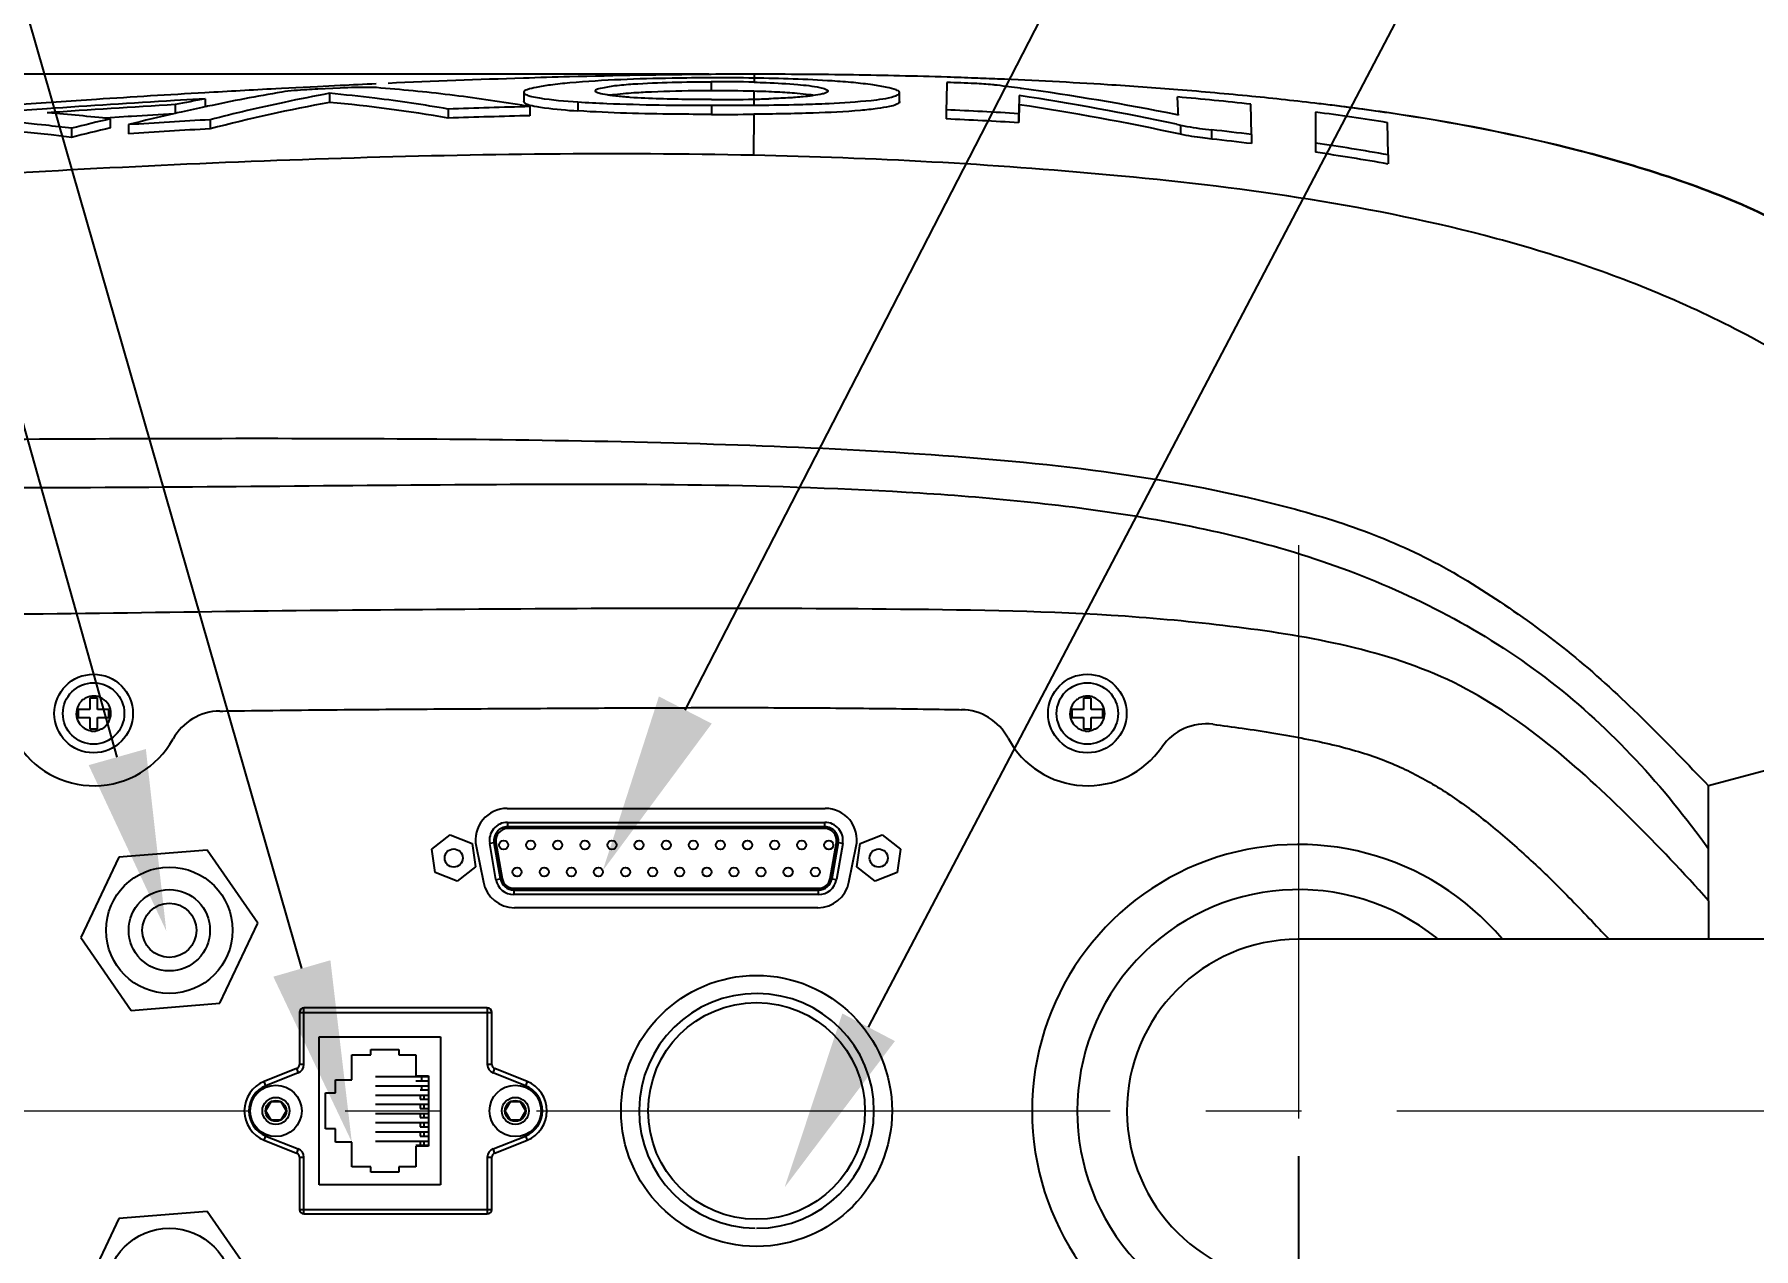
# Model space of a CAD drawing. Header units: millimetres. Extents: x 4086 to 8300, y 123 to 1549.
# Drawn here: x 6789.7 to 6846.8, y 632.3 to 672.6 of the extents above; entities that cross this region are included whole.
import ezdxf
from ezdxf import colors
from ezdxf.entities.mleader import LeaderData, LeaderLine
from ezdxf.math import Vec2, Vec3

# ---------------------------------------------------------------- set-up
doc = ezdxf.new("R2010")
doc.units = ezdxf.units.MM
doc.linetypes.add('CENTER2', pattern=[28.575, 19.05, -3.175, 3.175, -3.175])
doc.layers.add('中心线层', color=7, linetype='CENTER2', lineweight=0)
doc.layers.add('轮廓实线层', color=7, linetype='Continuous', lineweight=30)
doc.styles.add('思源黑', font='SourceHanSansCN-Normal.ttf')
doc.dimstyles.new('尺寸标注_3_10比例', dxfattribs={"dimtxt": 7, "dimasz": 6, "dimexe": 2, "dimexo": 1.5, "dimgap": 1, "dimtad": 1, "dimdec": 1, "dimlfac": 3.333333, "dimdsep": 46, "dimtxsty": '思源黑', "dimcen": 0.09, "dimadec": 0, "dimazin": 0, "dimtp": 0.01, "dimtm": 0.01, "dimtfac": 1, "dimtdec": 1, "dimtofl": 0, "dimtmove": 0, "dimatfit": 3, "dimfxl": 0, "dimtolj": 1, "dimarcsym": 0})

# ---------------------------------------------------------------- blocks, each defined once
blk = doc.blocks.new('*D2691')
at = {"layer": 'Defpoints', "color": 0}
for p in [(6696.644, 636.846), (6831.644, 636.846), (6831.644, 571.266)]:
    blk.add_point(p, dxfattribs=at)
at = {"layer": '轮廓实线层', "color": 0, "lineweight": -2}
for p, q in [((6696.644, 635.346), (6696.644, 569.266)), ((6831.644, 635.346), (6831.644, 569.266)), ((6702.644, 571.266), (6825.644, 571.266))]:
    blk.add_line(p, q, dxfattribs=at)
at = {"layer": '轮廓实线层', "color": 0}
for points in [[(6702.644, 572.266), (6702.644, 570.266), (6696.644, 571.266)], [(6825.644, 570.266), (6825.644, 572.266), (6831.644, 571.266)]]:
    blk.add_solid(points, dxfattribs=at)
at = {"layer": '轮廓实线层', "color": 0, "insert": (6764.729, 575.892), "char_height": 7, "attachment_point": 5, "style": '思源黑'}
blk.add_mtext('\\A1;450', dxfattribs=at)
blk = doc.blocks.new('*D2694')
at = {"layer": 'Defpoints', "color": 0}
for p in [(6831.644, 636.846), (6936.644, 636.846), (6936.644, 571.266)]:
    blk.add_point(p, dxfattribs=at)
at = {"layer": '轮廓实线层', "color": 0, "lineweight": -2}
for p, q in [((6831.644, 635.346), (6831.644, 569.266)), ((6936.644, 635.346), (6936.644, 569.266)), ((6837.644, 571.266), (6930.644, 571.266))]:
    blk.add_line(p, q, dxfattribs=at)
at = {"layer": '轮廓实线层', "color": 0}
for points in [[(6837.644, 572.266), (6837.644, 570.266), (6831.644, 571.266)], [(6930.644, 570.266), (6930.644, 572.266), (6936.644, 571.266)]]:
    blk.add_solid(points, dxfattribs=at)
at = {"layer": '轮廓实线层', "color": 0, "insert": (6885.905, 575.896), "char_height": 7, "attachment_point": 5, "style": '思源黑'}
blk.add_mtext('\\A1;350', dxfattribs=at)
blk = doc.blocks.new('*D2699')
at = {"layer": 'Defpoints', "color": 0}
for p in [(6813.565, 671.283), (6619.148, 602.41), (6813.564, 602.41)]:
    blk.add_point(p, dxfattribs=at)
at = {"layer": '轮廓实线层', "color": 0, "lineweight": -2}
for p, q in [((6812.065, 671.283), (6617.148, 671.283)), ((6619.148, 665.283), (6619.148, 608.41)), ((6812.064, 602.41), (6617.148, 602.41))]:
    blk.add_line(p, q, dxfattribs=at)
at = {"layer": '轮廓实线层', "color": 0}
for points in [[(6620.148, 665.283), (6618.148, 665.283), (6619.148, 671.283)], [(6618.148, 608.41), (6620.148, 608.41), (6619.148, 602.41)]]:
    blk.add_solid(points, dxfattribs=at)
at = {"layer": '轮廓实线层', "color": 0, "insert": (6614.522, 636.846), "char_height": 7, "attachment_point": 5, "rotation": 90, "style": '思源黑'}
blk.add_mtext('\\A1;229.6', dxfattribs=at)

msp = doc.modelspace()

# ---------------------------------------------------------------- linework, layer by layer
for p, q in [((6799.07, 670.867), (6797.871, 670.806)), ((6799.815, 670.904), (6799.07, 670.867)), ((6812.135, 671.276), (6812.018, 671.275)), ((6812.141, 671.031), (6812.141, 670.73)), ((6813.565, 671.283), (6813.412, 671.283)), ((6813.562, 671.153), (6813.561, 671.015)), ((6813.565, 671.28), (6813.563, 671.153)), ((6795.335, 670.463), (6794.311, 670.403)), ((6794.337, 670.272), (6794.337, 669.971)), ((6795.335, 670.463), (6795.335, 670.194)), ((6797.871, 670.806), (6797.676, 670.795)), ((6799.82, 670.822), (6799.074, 670.787)), ((6799.466, 670.648), (6799.466, 670.347)), ((6805.919, 670.68), (6805.917, 670.669)), ((6805.917, 670.669), (6805.917, 670.368)), ((6805.919, 670.684), (6805.919, 670.68)), ((6805.919, 670.379), (6805.919, 670.383)), ((6807.712, 670.362), (6807.712, 670.061)), ((6808.296, 670.72), (6808.298, 670.732)), ((6813.559, 670.715), (6813.556, 670.253)), ((6816.008, 670.728), (6816.011, 670.714)), ((6816.027, 670.312), (6816.051, 670.313)), ((6818.387, 670.663), (6818.387, 670.672)), ((6818.387, 670.362), (6818.388, 670.672)), ((6818.387, 670.371), (6818.387, 670.362)), ((6822.443, 670.807), (6822.402, 670.812)), ((6830.075, 669.279), (6830.062, 670.283)), ((6790.082, 670.133), (6789.074, 670.063)), ((6790.116, 669.996), (6790.091, 669.998)), ((6792.183, 669.837), (6791.965, 669.822)), ((6792.773, 669.874), (6792.183, 669.837)), ((6792.185, 669.798), (6792.185, 669.497)), ((6792.891, 669.882), (6792.773, 669.874)), ((6794.404, 669.995), (6794.335, 669.98)), ((6794.538, 670.026), (6794.404, 669.995)), ((6795.389, 670.212), (6795.328, 670.199)), ((6795.411, 670.216), (6795.389, 670.212)), ((6795.504, 669.77), (6795.504, 669.468)), ((6803.405, 670.124), (6803.405, 669.822)), ((6805.897, 670.242), (6805.852, 670.25)), ((6806.118, 670.205), (6805.897, 670.242)), ((6806.118, 670.205), (6806.118, 669.904)), ((6812.152, 670.248), (6812.152, 669.947)), ((6813.553, 669.952), (6813.547, 668.587)), ((6819.944, 670.097), (6819.944, 669.796)), ((6822.348, 669.97), (6822.348, 669.668)), ((6827.654, 669.924), (6827.568, 669.941)), ((6832.209, 670.023), (6832.209, 668.689)), ((6790.898, 669.485), (6790.898, 669.183)), ((6792.79, 669.606), (6792.79, 669.304)), ((6827.591, 669.617), (6827.723, 669.588)), ((6827.723, 669.588), (6827.723, 669.285)), ((6828.765, 669.127), (6828.765, 669.431)), ((6830.075, 669.279), (6830.075, 668.976)), ((6834.614, 668.605), (6834.601, 669.672)), ((6834.614, 668.605), (6834.614, 668.299)), ((6857.567, 650.947), (6845.257, 647.646)), ((6791.501, 650.556), (6791.501, 650.174)), ((6791.756, 650.556), (6791.501, 650.556)), ((6791.756, 650.174), (6791.756, 650.556)), ((6824.501, 650.556), (6824.501, 650.174)), ((6824.756, 650.556), (6824.501, 650.556)), ((6824.756, 650.174), (6824.756, 650.556)), ((6791.119, 650.174), (6791.119, 649.919)), ((6791.501, 650.174), (6791.119, 650.174)), ((6791.119, 649.919), (6791.501, 649.919)), ((6791.501, 649.919), (6791.501, 649.536)), ((6792.139, 650.174), (6791.756, 650.174)), ((6791.756, 649.536), (6791.756, 649.919)), ((6791.756, 649.919), (6792.139, 649.919)), ((6792.139, 649.919), (6792.139, 650.174)), ((6824.119, 650.174), (6824.119, 649.919)), ((6824.501, 650.174), (6824.119, 650.174)), ((6824.119, 649.919), (6824.501, 649.919)), ((6824.501, 649.919), (6824.501, 649.536)), ((6825.139, 650.174), (6824.756, 650.174)), ((6824.756, 649.536), (6824.756, 649.919)), ((6824.756, 649.919), (6825.139, 649.919)), ((6825.139, 649.919), (6825.139, 650.174)), ((6791.501, 649.536), (6791.756, 649.536)), ((6824.501, 649.536), (6824.756, 649.536)), ((6845.257, 645.547), (6845.257, 647.646)), ((6805.362, 646.896), (6815.925, 646.896)), ((6805.373, 646.431), (6805.373, 646.281)), ((6805.373, 646.431), (6815.914, 646.431)), ((6815.914, 646.281), (6805.373, 646.281)), ((6815.914, 646.281), (6815.914, 646.431)), ((6802.863, 645.535), (6803.475, 646.018)), ((6803.475, 646.018), (6804.2, 645.73)), ((6804.2, 645.73), (6804.312, 644.958)), ((6804.929, 645.754), (6804.782, 645.728)), ((6804.992, 644.528), (6804.782, 645.728)), ((6805.139, 644.554), (6804.929, 645.754)), ((6804.989, 645.764), (6805.199, 644.564)), ((6815.914, 646.221), (6805.373, 646.221)), ((6816.089, 644.564), (6816.299, 645.764)), ((6816.358, 645.754), (6816.148, 644.554)), ((6816.506, 645.728), (6816.296, 644.528)), ((6816.506, 645.728), (6816.358, 645.754)), ((6816.975, 644.958), (6817.087, 645.73)), ((6817.087, 645.73), (6817.812, 646.018)), ((6817.812, 646.018), (6818.424, 645.535)), ((6792.47, 645.269), (6791.209, 642.608)), ((6795.405, 645.507), (6792.47, 645.269)), ((6797.078, 643.084), (6795.405, 645.507)), ((6802.975, 644.763), (6802.863, 645.535)), ((6804.333, 645.639), (6804.574, 644.439)), ((6816.713, 644.439), (6816.954, 645.639)), ((6818.424, 645.535), (6818.312, 644.763)), ((6845.258, 643.825), (6845.257, 645.547)), ((6803.7, 644.474), (6802.975, 644.763)), ((6804.312, 644.958), (6803.7, 644.474)), ((6817.587, 644.474), (6816.975, 644.958)), ((6818.312, 644.763), (6817.587, 644.474)), ((6804.992, 644.528), (6805.139, 644.554)), ((6805.583, 644.241), (6815.704, 644.241)), ((6805.583, 644.181), (6805.583, 644.031)), ((6805.583, 644.181), (6815.704, 644.181)), ((6815.704, 644.031), (6805.583, 644.031)), ((6815.704, 644.031), (6815.704, 644.181)), ((6816.148, 644.554), (6816.296, 644.528)), ((6815.683, 643.596), (6805.604, 643.596)), ((6845.257, 643.825), (6845.257, 642.546)), ((6795.817, 640.424), (6797.078, 643.084)), ((6791.209, 642.608), (6792.882, 640.186)), ((6947.144, 642.546), (6831.644, 642.546)), ((6792.882, 640.186), (6795.817, 640.424)), ((6798.464, 640.116), (6798.464, 638.389)), ((6798.464, 640.116), (6804.854, 640.116)), ((6798.614, 638.389), (6798.614, 640.266)), ((6804.704, 640.266), (6798.614, 640.266)), ((6804.704, 640.266), (6804.704, 638.389)), ((6804.854, 638.389), (6804.854, 640.116)), ((6799.124, 634.386), (6799.124, 639.306)), ((6799.124, 639.306), (6803.144, 639.306)), ((6800.834, 638.706), (6800.834, 638.886)), ((6800.834, 638.886), (6801.764, 638.886)), ((6801.764, 638.886), (6801.764, 638.706)), ((6803.144, 639.306), (6803.144, 634.386)), ((6798.614, 638.389), (6798.464, 638.389)), ((6800.204, 637.881), (6800.204, 638.706)), ((6800.204, 638.706), (6800.834, 638.706)), ((6801.764, 638.706), (6802.334, 638.706)), ((6802.334, 638.706), (6802.334, 638.016)), ((6804.854, 638.389), (6804.704, 638.389)), ((6798.369, 638.249), (6797.295, 637.822)), ((6797.351, 637.683), (6797.295, 637.822)), ((6798.425, 638.11), (6797.351, 637.683)), ((6798.369, 638.249), (6798.425, 638.11)), ((6799.664, 637.446), (6799.664, 637.881)), ((6799.664, 637.881), (6800.204, 637.881)), ((6800.989, 637.986), (6802.754, 637.986)), ((6802.334, 638.016), (6802.754, 638.016)), ((6802.334, 637.848), (6802.754, 637.848)), ((6802.514, 637.986), (6802.514, 637.848)), ((6802.754, 638.016), (6802.754, 635.676)), ((6804.893, 638.11), (6804.948, 638.249)), ((6805.967, 637.683), (6804.893, 638.11)), ((6806.022, 637.822), (6804.948, 638.249)), ((6806.022, 637.822), (6805.967, 637.683)), ((6797.51, 637.146), (6797.337, 636.846)), ((6797.857, 637.146), (6797.51, 637.146)), ((6798.03, 636.846), (6797.857, 637.146)), ((6799.334, 636.246), (6799.334, 637.446)), ((6799.334, 637.446), (6799.664, 637.446)), ((6800.989, 637.68), (6802.754, 637.68)), ((6800.989, 637.374), (6802.754, 637.374)), ((6802.473, 637.542), (6802.754, 637.542)), ((6802.473, 637.374), (6802.473, 637.236)), ((6802.473, 637.236), (6802.754, 637.236)), ((6802.514, 637.68), (6802.514, 637.542)), ((6802.609, 637.236), (6802.609, 637.374)), ((6805.46, 637.146), (6805.287, 636.846)), ((6805.807, 637.146), (6805.46, 637.146)), ((6805.98, 636.846), (6805.807, 637.146)), ((6797.337, 636.846), (6797.51, 636.546)), ((6797.857, 636.546), (6798.03, 636.846)), ((6800.989, 637.068), (6802.754, 637.068)), ((6800.989, 636.762), (6802.754, 636.762)), ((6802.473, 637.068), (6802.473, 636.93)), ((6802.473, 636.93), (6802.754, 636.93)), ((6802.473, 636.762), (6802.473, 636.624)), ((6802.473, 636.624), (6802.754, 636.624)), ((6802.609, 636.93), (6802.609, 637.068)), ((6802.609, 636.624), (6802.609, 636.762)), ((6805.287, 636.846), (6805.46, 636.546)), ((6805.807, 636.546), (6805.98, 636.846)), ((6797.295, 635.871), (6797.351, 636.01)), ((6797.351, 636.01), (6798.425, 635.583)), ((6797.51, 636.546), (6797.857, 636.546)), ((6799.664, 636.246), (6799.334, 636.246)), ((6799.664, 635.811), (6799.664, 636.246)), ((6800.989, 636.456), (6802.754, 636.456)), ((6800.989, 636.15), (6802.754, 636.15)), ((6802.473, 636.456), (6802.473, 636.318)), ((6802.473, 636.318), (6802.754, 636.318)), ((6802.473, 636.15), (6802.473, 636.012)), ((6802.473, 636.012), (6802.754, 636.012)), ((6802.609, 636.318), (6802.609, 636.456)), ((6802.609, 636.012), (6802.609, 636.15)), ((6804.893, 635.583), (6805.967, 636.01)), ((6805.46, 636.546), (6805.807, 636.546)), ((6805.967, 636.01), (6806.022, 635.871)), ((6797.295, 635.871), (6798.369, 635.443)), ((6798.425, 635.583), (6798.369, 635.443)), ((6800.204, 635.811), (6799.664, 635.811)), ((6800.204, 634.986), (6800.204, 635.811)), ((6800.989, 635.844), (6802.754, 635.844)), ((6802.334, 635.706), (6802.754, 635.706)), ((6802.334, 635.676), (6802.334, 634.986)), ((6802.754, 635.676), (6802.334, 635.676)), ((6802.473, 635.844), (6802.473, 635.706)), ((6802.609, 635.706), (6802.609, 635.844)), ((6804.948, 635.443), (6804.893, 635.583)), ((6804.948, 635.443), (6806.022, 635.871)), ((6798.464, 635.304), (6798.464, 633.576)), ((6798.464, 635.304), (6798.614, 635.304)), ((6798.614, 633.426), (6798.614, 635.304)), ((6800.834, 634.986), (6800.204, 634.986)), ((6800.834, 634.806), (6800.834, 634.986)), ((6801.764, 634.986), (6801.764, 634.806)), ((6802.334, 634.986), (6801.764, 634.986)), ((6804.704, 635.304), (6804.704, 633.426)), ((6804.704, 635.304), (6804.854, 635.304)), ((6804.854, 633.576), (6804.854, 635.304)), ((6803.144, 634.386), (6799.124, 634.386)), ((6801.764, 634.806), (6800.834, 634.806)), ((6792.47, 633.269), (6791.209, 630.608)), ((6795.405, 633.507), (6792.47, 633.269)), ((6797.078, 631.084), (6795.405, 633.507)), ((6798.464, 633.576), (6804.854, 633.576)), ((6798.614, 633.426), (6804.704, 633.426))]:
    msp.add_line(p, q)
for centre, radius in [((6791.629, 650.046), 1.305), ((6791.629, 650.046), 1.02), ((6824.629, 650.046), 1.305), ((6824.629, 650.046), 1.02), ((6805.244, 645.681), 0.15), ((6806.144, 645.681), 0.15), ((6807.044, 645.681), 0.15), ((6807.944, 645.681), 0.15), ((6808.844, 645.681), 0.15), ((6809.744, 645.681), 0.15), ((6810.644, 645.681), 0.15), ((6811.544, 645.681), 0.15), ((6812.444, 645.681), 0.15), ((6813.344, 645.681), 0.15), ((6814.244, 645.681), 0.15), ((6815.144, 645.681), 0.15), ((6816.044, 645.681), 0.15), ((6803.588, 645.246), 0.3), ((6817.7, 645.246), 0.3), ((6794.144, 642.846), 2.1), ((6805.694, 644.781), 0.15), ((6806.594, 644.781), 0.15), ((6807.494, 644.781), 0.15), ((6808.394, 644.781), 0.15), ((6809.294, 644.781), 0.15), ((6810.194, 644.781), 0.15), ((6811.094, 644.781), 0.15), ((6811.994, 644.781), 0.15), ((6812.894, 644.781), 0.15), ((6813.794, 644.781), 0.15), ((6814.694, 644.781), 0.15), ((6815.594, 644.781), 0.15), ((6794.144, 642.846), 1.35), ((6794.144, 642.846), 0.9), ((6813.644, 636.846), 4.5), ((6813.644, 636.846), 3.6), ((6797.684, 636.846), 0.855), ((6797.684, 636.846), 0.45), ((6797.684, 636.846), 0.346), ((6805.634, 636.846), 0.855), ((6805.634, 636.846), 0.45), ((6805.634, 636.846), 0.346), ((6794.144, 630.846), 2.1)]:
    msp.add_circle(centre, radius)
for centre, radius, start, end in [((6820.137, 250.404), 420.99, 92.60356, 92.76677), ((6796.68, 614.554), 56.448, 83.1001, 85.591), ((6816.879, 325.072), 346.251, 91.81673, 92.56109), ((6815.272, 373.564), 297.733, 91.50818, 91.80343), ((6814.325, 411.997), 259.288, 90.50976, 91.52254), ((6814.01, 440.979), 230.305, 90.14868, 90.46627), ((6812.401, 586.647), 84.513, 89.21303, 90.17828), ((6812.289, 619.181), 51.85, 88.5934, 90.1634), ((6813.672, 461.408), 209.872, 89.12863, 90.02922), ((6813.906, 478.349), 192.929, 88.66707, 89.12158), ((6814.118, 487.488), 183.788, 88.17464, 88.66685), ((6907.568, 668.535), 87.638, 178.3822, 178.97835), ((6813.579, 503.059), 168.071, 87.5072, 87.82227), ((6814.288, 492.936), 178.337, 87.87648, 88.17343), ((6814.411, 496.277), 174.994, 87.63038, 87.8763), ((6810.454, 583.357), 88.268, 82.22085, 82.72115), ((6814.836, 505.756), 165.506, 86.3768, 87.64181), ((6816.075, 525.451), 145.772, 85.45014, 86.37343), ((6828.123, 109.972), 561.652, 93.71603, 93.98837), ((6822.717, 193.203), 478.045, 93.40659, 93.91451), ((6822.663, 197.279), 473.841, 93.42721, 93.94166), ((6825.317, 153.392), 518.142, 93.31835, 93.71759), ((6807.492, 604.307), 67.263, 100.41232, 101.27803), ((6823.148, 190.542), 480.928, 93.03605, 93.31653), ((6808.874, 606.3), 65.318, 99.69161, 101.89516), ((6810.378, 611.779), 59.576, 100.55417, 104.45825), ((6810.381, 612.048), 59.608, 102.03311, 104.45242), ((6810.368, 612.032), 59.621, 100.53558, 102.01778), ((6794.656, 619.36), 51.512, 82.9564, 84.642), ((6794.671, 619.316), 51.256, 80.189, 84.6316), ((6794.689, 619.728), 51.143, 80.188, 82.9426), ((6796.801, 615.742), 55.254, 80.5724, 83.077), ((6809.669, 664.441), 6.204, 96.7578, 98.2686), ((6812.288, 618.922), 51.808, 88.5938, 90.163), ((6812.386, 721.381), 50.943, 269.7334, 271.3163), ((6812.45, 802.112), 131.863, 269.87037, 270.48047), ((6812.889, 757.303), 87.053, 270.43909, 271.31043), ((6812.579, 714.604), 44.163, 271.2684, 271.9122), ((6812.758, 639.382), 31.343, 87.106, 88.535), ((6898.953, 667.587), 76.643, 177.76898, 178.21809), ((6899.114, 667.282), 76.804, 177.77109, 178.21966), ((6810.066, 588.421), 83.066, 77.82042, 81.48273), ((6810.103, 588.453), 82.73, 77.70275, 81.47392), ((6811.27, 589.067), 82.5, 78.60645, 82.21644), ((6817.076, 552.464), 118.533, 83.71012, 84.89555), ((6781.479, 667.735), 46.227, 2.7137, 3.4617), ((6817.459, 542.657), 128.51, 84.35983, 85.45662), ((6819.289, 561.213), 109.864, 83.1878, 84.35867), ((6821.686, 580.621), 90.309, 81.7473, 83.28555), ((6821.951, 583.199), 87.718, 81.67864, 83.21102), ((6783.114, 605.91), 64.051, 83.78731, 87.90847), ((6785.652, 612.501), 57.669, 83.49501, 85.56034), ((6807.843, 602.598), 69, 103.11586, 104.21584), ((6808.86, 606.509), 65.112, 102.8901, 104.28877), ((6819.765, 244.501), 425.96, 93.26517, 93.63085), ((6821.331, 218.804), 451.973, 93.42892, 93.60763), ((6808.657, 607.386), 64.211, 101.98015, 102.70156), ((6813.015, 394.427), 275.864, 91.43248, 91.99635), ((6813.016, 394.35), 275.639, 91.43383, 91.99816), ((6812.451, 801.785), 131.838, 269.86984, 270.47892), ((6812.938, 515.258), 154.998, 86.51948, 87.40918), ((6812.94, 515.326), 154.629, 86.51195, 87.40379), ((6821.113, 585.849), 84.901, 80.85858, 82.49002), ((6783.142, 606.183), 63.476, 82.98203, 87.91545), ((6783.423, 609.153), 60.793, 82.93767, 83.7467), ((6807.845, 602.343), 68.955, 103.12652, 104.22727), ((6819.779, 244.271), 425.89, 93.2675, 93.63323), ((6817.45, 565.759), 104.288, 83.04664, 83.77139), ((6817.477, 566.01), 103.733, 83.02433, 83.75298), ((6821.111, 592.653), 77.142, 79.91942, 81.72867), ((6821.173, 593.045), 76.444, 79.87295, 81.69892), ((6791.627, 650.049), 0.574, 115.1467, 129.0356), ((6791.627, 650.041), 0.583, 67.9495, 76.1017), ((6791.627, 650.045), 0.578, 6.5397, 37.1117), ((6824.627, 650.049), 0.574, 115.1467, 129.0356), ((6824.627, 650.041), 0.583, 67.9495, 76.1017), ((6824.627, 650.045), 0.578, 6.5397, 37.1117), ((6791.646, 650.051), 0.594, 214.9713, 221.6162), ((6795.843, 648.328), 1.8, 90.8263, 150.9709), ((6820.413, 648.374), 1.8, 28.2591, 88.9103), ((6824.646, 650.051), 0.594, 214.9713, 221.6162), ((6828.578, 647.901), 1.8, 82.8744, 145.1149), ((6791.64, 650.646), 3, 210.4772, 331.2022), ((6824.64, 650.646), 3, 208.2591, 325.1149), ((6805.362, 645.846), 1.05, 90, 191.385), ((6815.925, 645.846), 1.05, 348.615, 90), ((6805.373, 645.831), 0.6, 90, 189.9262), ((6805.373, 645.831), 0.45, 89.9999, 189.9263), ((6815.914, 645.831), 0.6, 350.0738, 90), ((6815.914, 645.831), 0.45, 350.0737, 90.0001), ((6805.373, 645.831), 0.39, 89.9997, 189.9265), ((6815.914, 645.831), 0.39, 350.0735, 90.0003), ((6831.644, 636.846), 8.85, 40.2398, 319.7551), ((6805.583, 644.631), 0.39, 189.9261, 270.0002), ((6815.704, 644.631), 0.39, 269.9998, 350.0739), ((6805.604, 644.646), 1.05, 191.385, 270), ((6805.583, 644.631), 0.6, 189.9262, 270), ((6805.583, 644.631), 0.45, 189.9262, 270.0001), ((6815.683, 644.646), 1.05, 270, 348.615), ((6815.704, 644.631), 0.45, 269.9999, 350.0738), ((6815.704, 644.631), 0.6, 270, 350.0738), ((6831.644, 636.846), 7.35, 51.2685, 308.6915), ((6831.644, 636.846), 5.7, 90.2254, 270.2254), ((6813.644, 636.846), 3.9, 270, 269.35), ((6798.614, 640.116), 0.15, 90, 180), ((6804.704, 640.116), 0.15, 0, 90), ((6798.314, 638.389), 0.15, 291.7118, 0), ((6798.314, 638.389), 0.3, 291.7118, 0), ((6805.004, 638.389), 0.3, 180, 248.2882), ((6805.004, 638.389), 0.15, 180, 248.2882), ((6797.684, 636.846), 1.05, 111.7118, 248.2882), ((6805.634, 636.846), 1.05, 291.7118, 68.2882), ((6797.684, 636.846), 0.9, 111.7118, 248.2882), ((6805.634, 636.846), 0.9, 291.7118, 68.2882), ((6798.314, 635.304), 0.15, 0, 68.2882), ((6798.314, 635.304), 0.3, 0, 68.2882), ((6805.004, 635.304), 0.3, 111.7118, 180), ((6805.004, 635.304), 0.15, 111.7118, 180), ((6798.614, 633.576), 0.15, 180, 270), ((6804.704, 633.576), 0.15, 270, 0)]:
    msp.add_arc(centre, radius, start, end)
for points, knots in [([(6801.019, 670.835), (6800.949, 670.84), (6800.549, 670.848), (6800.149, 670.838), (6799.82, 670.822)], [0, 0, 0, 0, 0.176388, 1, 1, 1, 1]), ([(6807.441, 670.991), (6807.227, 670.972), (6806.86, 670.933), (6806.365, 670.859), (6806.104, 670.794), (6805.919, 670.729), (6805.919, 670.684)], [0, 0, 0, 0, 0.411396, 0.717684, 0.914963, 1, 1, 1, 1]), ([(6812.138, 671.16), (6811.705, 671.159), (6810.138, 671.142), (6808.57, 671.092), (6807.441, 670.991)], [0, 0, 0, 0, 0.276804, 1, 1, 1, 1]), ([(6808.298, 670.732), (6808.312, 670.793), (6808.597, 670.842), (6808.778, 670.883), (6808.938, 670.902)], [0, 0, 0, 0, 0.279325, 1, 1, 1, 1]), ([(6808.938, 670.902), (6809.138, 670.926), (6810.204, 671.013), (6811.274, 671.029), (6812.141, 671.031)], [0, 0, 0, 0, 0.188941, 1, 1, 1, 1]), ([(6813.561, 671.015), (6813.696, 671.012), (6814.18, 670.996), (6814.664, 670.971), (6815.012, 670.94)], [0, 0, 0, 0, 0.278946, 1, 1, 1, 1]), ([(6816.86, 671.001), (6816.627, 671.023), (6815.529, 671.106), (6814.428, 671.14), (6813.562, 671.153)], [0, 0, 0, 0, 0.212831, 1, 1, 1, 1]), ([(6815.012, 670.94), (6815.259, 670.918), (6815.581, 670.888), (6815.898, 670.802), (6815.998, 670.758), (6816.008, 670.728)], [0, 0, 0, 0, 0.722605, 0.908998, 1, 1, 1, 1]), ([(6818.388, 670.672), (6818.388, 670.718), (6818.204, 670.79), (6817.939, 670.859), (6817.444, 670.939), (6817.076, 670.98), (6816.86, 671.001)], [0, 0, 0, 0, 0.086692, 0.284277, 0.589989, 1, 1, 1, 1]), ([(6821.638, 670.914), (6821.587, 670.92), (6821.338, 670.947), (6821.088, 670.963), (6820.889, 670.971)], [0, 0, 0, 0, 0.204786, 1, 1, 1, 1]), ([(6799.074, 670.787), (6798.953, 670.781), (6798.554, 670.756), (6798.153, 670.733), (6797.878, 670.687)], [0, 0, 0, 0, 0.303989, 1, 1, 1, 1]), ([(6805.917, 670.669), (6805.917, 670.654), (6805.948, 670.616), (6805.986, 670.601), (6806.011, 670.591)], [0, 0, 0, 0, 0.361497, 1, 1, 1, 1]), ([(6805.917, 670.368), (6805.917, 670.323), (6806.11, 670.251), (6806.235, 670.226), (6806.343, 670.206)], [0, 0, 0, 0, 0.29141, 1, 1, 1, 1]), ([(6806.172, 670.542), (6806.259, 670.522), (6806.768, 670.431), (6807.285, 670.392), (6807.712, 670.362)], [0, 0, 0, 0, 0.172072, 1, 1, 1, 1]), ([(6807.712, 670.362), (6808.032, 670.341), (6809.511, 670.267), (6810.992, 670.247), (6812.152, 670.248)], [0, 0, 0, 0, 0.216685, 1, 1, 1, 1]), ([(6808.408, 670.652), (6808.379, 670.66), (6808.34, 670.672), (6808.294, 670.705), (6808.294, 670.72)], [0, 0, 0, 0, 0.667631, 1, 1, 1, 1]), ([(6808.81, 670.575), (6808.768, 670.581), (6808.633, 670.601), (6808.498, 670.624), (6808.408, 670.652)], [0, 0, 0, 0, 0.310233, 1, 1, 1, 1]), ([(6809.448, 670.51), (6809.387, 670.515), (6809.174, 670.533), (6808.961, 670.555), (6808.81, 670.575)], [0, 0, 0, 0, 0.284332, 1, 1, 1, 1]), ([(6809.958, 670.68), (6809.86, 670.675), (6809.519, 670.656), (6809.179, 670.63), (6808.939, 670.601)], [0, 0, 0, 0, 0.290062, 1, 1, 1, 1]), ([(6812.149, 670.439), (6811.904, 670.438), (6811.003, 670.444), (6810.102, 670.466), (6809.448, 670.51)], [0, 0, 0, 0, 0.272374, 1, 1, 1, 1]), ([(6812.141, 670.73), (6811.951, 670.73), (6811.223, 670.725), (6810.495, 670.708), (6809.958, 670.68)], [0, 0, 0, 0, 0.261242, 1, 1, 1, 1]), ([(6818.387, 670.362), (6818.387, 670.324), (6818.249, 670.25), (6818.02, 670.196), (6817.604, 670.125), (6816.767, 670.043), (6815.392, 669.976), (6814.211, 669.957), (6813.553, 669.952)], [0, 0, 0, 0, 0.023399, 0.075609, 0.15901, 0.274386, 0.596162, 1, 1, 1, 1]), ([(6814.875, 670.504), (6814.812, 670.5), (6814.538, 670.484), (6814.264, 670.473), (6814.053, 670.465)], [0, 0, 0, 0, 0.229801, 1, 1, 1, 1]), ([(6815.521, 670.57), (6815.475, 670.563), (6815.261, 670.536), (6815.045, 670.517), (6814.875, 670.504)], [0, 0, 0, 0, 0.214077, 1, 1, 1, 1]), ([(6814.879, 670.273), (6814.98, 670.275), (6815.362, 670.285), (6815.745, 670.299), (6816.027, 670.312)], [0, 0, 0, 0, 0.262372, 1, 1, 1, 1]), ([(6815.508, 670.583), (6815.471, 670.589), (6815.299, 670.612), (6815.126, 670.63), (6814.991, 670.641)], [0, 0, 0, 0, 0.215891, 1, 1, 1, 1]), ([(6815.906, 670.646), (6815.883, 670.638), (6815.756, 670.604), (6815.627, 670.584), (6815.521, 670.57)], [0, 0, 0, 0, 0.188749, 1, 1, 1, 1]), ([(6816.013, 670.714), (6816.013, 670.699), (6815.972, 670.667), (6815.934, 670.655), (6815.906, 670.646)], [0, 0, 0, 0, 0.33895, 1, 1, 1, 1]), ([(6816.051, 670.313), (6816.517, 670.334), (6817.24, 670.385), (6817.969, 670.47), (6818.218, 670.551)], [0, 0, 0, 0, 0.640947, 1, 1, 1, 1]), ([(6818.218, 670.551), (6818.243, 670.559), (6818.301, 670.582), (6818.387, 670.621), (6818.387, 670.663)], [0, 0, 0, 0, 0.378549, 1, 1, 1, 1]), ([(6806.343, 670.206), (6806.43, 670.191), (6806.884, 670.124), (6807.342, 670.087), (6807.712, 670.061)], [0, 0, 0, 0, 0.192052, 1, 1, 1, 1]), ([(6812.152, 669.947), (6811.747, 669.947), (6810.267, 669.955), (6808.786, 669.992), (6807.712, 670.061)], [0, 0, 0, 0, 0.273225, 1, 1, 1, 1]), ([(6857.132, 658.602), (6856.848, 659.061), (6856.214, 659.941), (6855.049, 661.071), (6853.795, 662.094), (6852.122, 663.457), (6849.936, 665.039), (6847.136, 666.683), (6844.106, 667.846), (6839.966, 669.065), (6836.78, 669.68), (6834.646, 669.993)], [0, 0, 0, 0, 0.062489, 0.124984, 0.187513, 0.250026, 0.37504, 0.500016, 0.625005, 0.75003, 1, 1, 1, 1]), ([(6857.151, 658.614), (6856.868, 659.073), (6856.234, 659.954), (6855.068, 661.084), (6853.813, 662.106), (6852.137, 663.467), (6849.948, 665.048), (6847.149, 666.697), (6844.116, 667.857), (6839.973, 669.073), (6836.785, 669.684), (6834.649, 669.995)], [0, 0, 0, 0, 0.062494, 0.124978, 0.187501, 0.24999, 0.37501, 0.50001, 0.625014, 0.750028, 1, 1, 1, 1]), ([(6827.723, 669.588), (6827.794, 669.572), (6828.139, 669.507), (6828.487, 669.461), (6828.765, 669.431)], [0, 0, 0, 0, 0.205447, 1, 1, 1, 1]), ([(6828.765, 669.127), (6828.666, 669.138), (6828.318, 669.181), (6827.969, 669.23), (6827.723, 669.285)], [0, 0, 0, 0, 0.282196, 1, 1, 1, 1]), ([(6813.548, 668.587), (6808.984, 668.686), (6799.856, 668.57), (6781.666, 667.655), (6759.069, 665.688), (6736.613, 663.061), (6718.812, 660.545), (6709.971, 659.141), (6705.59, 658.297)], [0, 0, 0, 0, 0.126144, 0.252084, 0.503226, 0.752735, 0.876718, 1, 1, 1, 1]), ([(6857.565, 650.948), (6856.655, 652.853), (6855.08, 655.653), (6852.224, 658.839), (6849.651, 660.805), (6846.881, 662.484), (6842.995, 664.366), (6835.897, 666.694), (6825.635, 668.075), (6817.495, 668.503), (6813.548, 668.587)], [0, 0, 0, 0, 0.126246, 0.190238, 0.254559, 0.319117, 0.383726, 0.512408, 0.763865, 1, 1, 1, 1]), ([(6738.962, 658.307), (6743.827, 658.431), (6753.585, 658.659), (6768.372, 658.932), (6783.256, 659.131), (6797.915, 659.22), (6809.703, 659.127), (6818.574, 658.749), (6824.749, 658.229), (6829.699, 657.367), (6833.485, 656.293), (6836.186, 655.147), (6838.66, 653.58), (6841.822, 651.226), (6843.876, 649.07), (6845.259, 647.645)], [0, 0, 0, 0, 0.133338, 0.267431, 0.405221, 0.541209, 0.669074, 0.728182, 0.78445, 0.838775, 0.865535, 0.892153, 0.918811, 0.94559, 1, 1, 1, 1]), ([(6788.623, 657.547), (6793.784, 657.555), (6803.776, 657.678), (6816.25, 657.693), (6826.044, 656.804), (6833.438, 655.104), (6840.273, 651.451), (6843.779, 647.621), (6845.258, 645.547)], [0, 0, 0, 0, 0.256969, 0.497728, 0.620545, 0.746146, 0.873124, 1, 1, 1, 1]), ([(6845.257, 643.826), (6844.432, 644.757), (6842.717, 646.563), (6839.989, 649.11), (6836.878, 651.234), (6833.289, 652.377), (6829.601, 652.948), (6824.644, 653.428), (6818.418, 653.518), (6810.954, 653.554), (6803.488, 653.5), (6796.022, 653.446), (6791.045, 653.347), (6788.557, 653.346)], [0, 0, 0, 0, 0.062515, 0.125011, 0.187431, 0.249817, 0.312323, 0.374835, 0.499859, 0.624894, 0.74993, 0.874964, 1, 1, 1, 1]), ([(6795.817, 650.128), (6796.091, 650.131), (6797.629, 650.153), (6800.372, 650.182), (6804.014, 650.203), (6807.507, 650.224), (6810.829, 650.241), (6813.978, 650.244), (6816.98, 650.225), (6819.122, 650.197), (6820.261, 650.177), (6820.447, 650.173)], [0, 0, 0, 0, 0.033338, 0.187071, 0.334648, 0.475794, 0.610393, 0.738339, 0.860243, 0.977178, 1, 1, 1, 1]), ([(6791.552, 649.468), (6791.565, 649.465), (6791.591, 649.461), (6791.617, 649.465), (6791.629, 649.469)], [0, 0, 0, 0, 0.507427, 1, 1, 1, 1]), ([(6791.629, 649.469), (6791.64, 649.465), (6791.666, 649.462), (6791.69, 649.465), (6791.703, 649.468)], [0, 0, 0, 0, 0.493074, 1, 1, 1, 1]), ([(6791.859, 649.523), (6791.874, 649.529), (6791.902, 649.541), (6791.93, 649.555), (6791.944, 649.563)], [0, 0, 0, 0, 0.502353, 1, 1, 1, 1]), ([(6791.944, 649.563), (6791.954, 649.569), (6791.974, 649.583), (6791.994, 649.598), (6792.003, 649.606)], [0, 0, 0, 0, 0.497104, 1, 1, 1, 1]), ([(6824.552, 649.468), (6824.565, 649.465), (6824.591, 649.461), (6824.617, 649.465), (6824.629, 649.469)], [0, 0, 0, 0, 0.507427, 1, 1, 1, 1]), ([(6824.629, 649.469), (6824.64, 649.465), (6824.666, 649.462), (6824.69, 649.465), (6824.703, 649.468)], [0, 0, 0, 0, 0.493074, 1, 1, 1, 1]), ([(6824.859, 649.523), (6824.874, 649.529), (6824.902, 649.541), (6824.93, 649.555), (6824.944, 649.563)], [0, 0, 0, 0, 0.502353, 1, 1, 1, 1]), ([(6824.944, 649.563), (6824.954, 649.569), (6824.974, 649.583), (6824.994, 649.598), (6825.003, 649.606)], [0, 0, 0, 0, 0.497104, 1, 1, 1, 1]), ([(6828.801, 649.687), (6829.123, 649.647), (6830.155, 649.508), (6831.855, 649.23), (6833.648, 648.816), (6835.091, 648.273), (6836.411, 647.543), (6837.695, 646.624), (6838.975, 645.537), (6840.242, 644.341), (6841.238, 643.302), (6841.816, 642.692), (6841.952, 642.548)], [0, 0, 0, 0, 0.058462, 0.187334, 0.309184, 0.423881, 0.533319, 0.63993, 0.74609, 0.85221, 0.964994, 1, 1, 1, 1])]:
    msp.add_open_spline(points, degree=3, knots=knots)
for points in [[(6806.011, 670.591), (6806.063, 670.57), (6806.117, 670.555), (6806.172, 670.542)], [(6814.991, 670.641), (6814.774, 670.66), (6814.558, 670.674), (6814.341, 670.685)], [(6791.266, 650.495), (6791.115, 650.373), (6791.028, 650.143), (6791.059, 649.952)], [(6791.629, 650.623), (6791.545, 650.623), (6791.459, 650.604), (6791.383, 650.568)], [(6791.767, 650.606), (6791.722, 650.617), (6791.675, 650.623), (6791.629, 650.623)], [(6792.089, 650.394), (6792.027, 650.476), (6791.941, 650.542), (6791.846, 650.581)], [(6824.266, 650.495), (6824.115, 650.373), (6824.028, 650.143), (6824.059, 649.952)], [(6824.629, 650.623), (6824.545, 650.623), (6824.459, 650.604), (6824.383, 650.568)], [(6824.767, 650.606), (6824.722, 650.617), (6824.675, 650.623), (6824.629, 650.623)], [(6825.089, 650.394), (6825.027, 650.476), (6824.941, 650.542), (6824.846, 650.581)], [(6791.059, 649.952), (6791.074, 649.866), (6791.109, 649.782), (6791.159, 649.711)], [(6792.003, 649.606), (6792.141, 649.723), (6792.222, 649.931), (6792.202, 650.111)], [(6824.059, 649.952), (6824.074, 649.866), (6824.109, 649.782), (6824.159, 649.711)], [(6825.003, 649.606), (6825.141, 649.723), (6825.222, 649.931), (6825.202, 650.111)], [(6791.202, 649.657), (6791.29, 649.558), (6791.423, 649.499), (6791.552, 649.468)], [(6791.703, 649.468), (6791.757, 649.48), (6791.808, 649.503), (6791.859, 649.523)], [(6824.202, 649.657), (6824.29, 649.558), (6824.423, 649.499), (6824.552, 649.468)], [(6824.703, 649.468), (6824.757, 649.48), (6824.808, 649.503), (6824.859, 649.523)]]:
    msp.add_open_spline(points, degree=3)
at = {"layer": '中心线层'}
for p, q in [((6831.644, 655.642), (6831.644, 629.101)), ((6692.037, 636.846), (7010.554, 636.846))]:
    msp.add_line(p, q, dxfattribs=at)

# ---------------------------------------------------------------- dimensions: what is measured, and where the dimension line sits
at = {"layer": '轮廓实线层'}
dim = msp.add_linear_dim(base=(6619.148, 602.41), p1=(6813.565, 671.283), p2=(6813.564, 602.41), angle=90, dimstyle='尺寸标注_3_10比例', dxfattribs=at)
dim.commit()
dim.dimension.update_dxf_attribs({"geometry": '*D2699', "text_midpoint": (6619.148, 636.846), "dimtype": 160})
for base, p1, p2, picture, middle in [((6831.644, 571.266), (6696.644, 636.846), (6831.644, 636.846), '*D2691', (6764.729, 571.266)), ((6936.644, 571.266), (6831.644, 636.846), (6936.644, 636.846), '*D2694', (6885.905, 571.266))]:
    dim = msp.add_linear_dim(base=base, p1=p1, p2=p2, dimstyle='尺寸标注_3_10比例', dxfattribs=at)
    dim.commit()
    dim.dimension.update_dxf_attribs({"geometry": picture, "text_midpoint": middle, "dimtype": 160})

# ---------------------------------------------------------------- leaders
ml = msp.add_multileader_mtext('Standard')
ml.set_content('{\\C256;network port}', style='思源黑')
ml.set_leader_properties()
ml.build(insert=Vec2(0, 0))
ml.multileader.update_dxf_attribs({"text_left_attachment_type": 5, "text_right_attachment_type": 5, "dogleg_length": 1, "arrow_head_size": 6})
ctx = ml.context
ctx.base_point, ctx.char_height, ctx.arrow_head_size, ctx.plane_origin = Vec3(6713.848, 721.925), 7, 6, Vec3(6800.204, 635.811)
ctx.left_attachment, ctx.right_attachment, ctx.text_align_type = 5, 5, 2
notes = []
notes.append((ctx, [(0, (1, 1, 0), (6775.436, 721.925), (-1, 0), 1, [(0, [(6800.204, 635.811)], 0, [])])]))
ctx.mtext.insert, ctx.mtext.alignment, ctx.mtext.flow_direction = Vec3(6772.436, 731.755), 3, 5
ml = msp.add_multileader_mtext('Standard')
ml.set_content('DB25', style='思源黑')
ml.set_leader_properties()
ml.build(insert=Vec2(0, 0))
ml.multileader.update_dxf_attribs({"text_left_attachment_type": 5, "text_right_attachment_type": 5, "dogleg_length": 1, "arrow_head_size": 6})
ctx = ml.context
ctx.base_point, ctx.char_height, ctx.arrow_head_size, ctx.plane_origin = Vec3(6849.937, 723.442), 7, 6, Vec3(6810.222, 629.059)
ctx.left_attachment, ctx.right_attachment = 5, 5
notes.append((ctx, [(0, (1, 1, 0), (6848.937, 723.442), (1, 0), 1, [(0, [(6808.537, 644.825)], 0, [])])]))
ctx.mtext.insert, ctx.mtext.flow_direction = Vec3(6851.937, 730.694), 5
ml = msp.add_multileader_mtext('Standard')
ml.set_content('{\\C7;user air duct }3{\\C256;(φ6 grey)}', style='思源黑')
ml.set_leader_properties()
ml.build(insert=Vec2(0, 0))
ml.multileader.update_dxf_attribs({"text_left_attachment_type": 5, "text_right_attachment_type": 5, "dogleg_length": 1, "arrow_head_size": 6})
ctx = ml.context
ctx.base_point, ctx.char_height, ctx.arrow_head_size, ctx.plane_origin = Vec3(6671.626, 702.791), 7, 6, Vec3(6794.043, 642.823)
ctx.left_attachment, ctx.right_attachment, ctx.text_align_type = 5, 5, 2
notes.append((ctx, [(0, (1, 1, 0), (6777.143, 702.791), (-1, 0), 1, [(0, [(6794.043, 642.823)], 0, [])])]))
ctx.mtext.insert, ctx.mtext.alignment, ctx.mtext.flow_direction = Vec3(6774.143, 712.995), 3, 5
ml = msp.add_multileader_mtext('Standard')
ml.set_content('{\\C7;indicator}', style='思源黑')
ml.set_leader_properties()
ml.build(insert=Vec2(0, 0))
ml.multileader.update_dxf_attribs({"text_left_attachment_type": 5, "text_right_attachment_type": 5, "dogleg_length": 1, "arrow_head_size": 6})
ctx = ml.context
ctx.base_point, ctx.char_height, ctx.arrow_head_size, ctx.plane_origin = Vec3(6852.035, 703.822), 7, 6, Vec3(6814.579, 634.31)
ctx.left_attachment, ctx.right_attachment = 5, 5
notes.append((ctx, [(0, (1, 1, 0), (6851.035, 703.822), (1, 0), 1, [(0, [(6814.579, 634.31)], 0, [])])]))
ctx.mtext.insert, ctx.mtext.flow_direction = Vec3(6854.035, 711.56), 5
for ctx, leaders in notes:
    for number, flags, end, landing, length, lines in leaders:
        leader = LeaderData()
        leader.index, (leader.has_last_leader_line, leader.has_dogleg_vector, leader.attachment_direction) = number, flags
        leader.last_leader_point, leader.dogleg_vector, leader.dogleg_length = Vec3(end), Vec3(landing), length
        for number, points, colour, breaks in lines:
            line = LeaderLine()
            line.index, line.vertices, line.color, line.breaks = number, Vec3.list(points), colors.encode_raw_color(colour), breaks
            leader.lines.append(line)
        ctx.leaders.append(leader)

doc.saveas('drawing.dxf')
